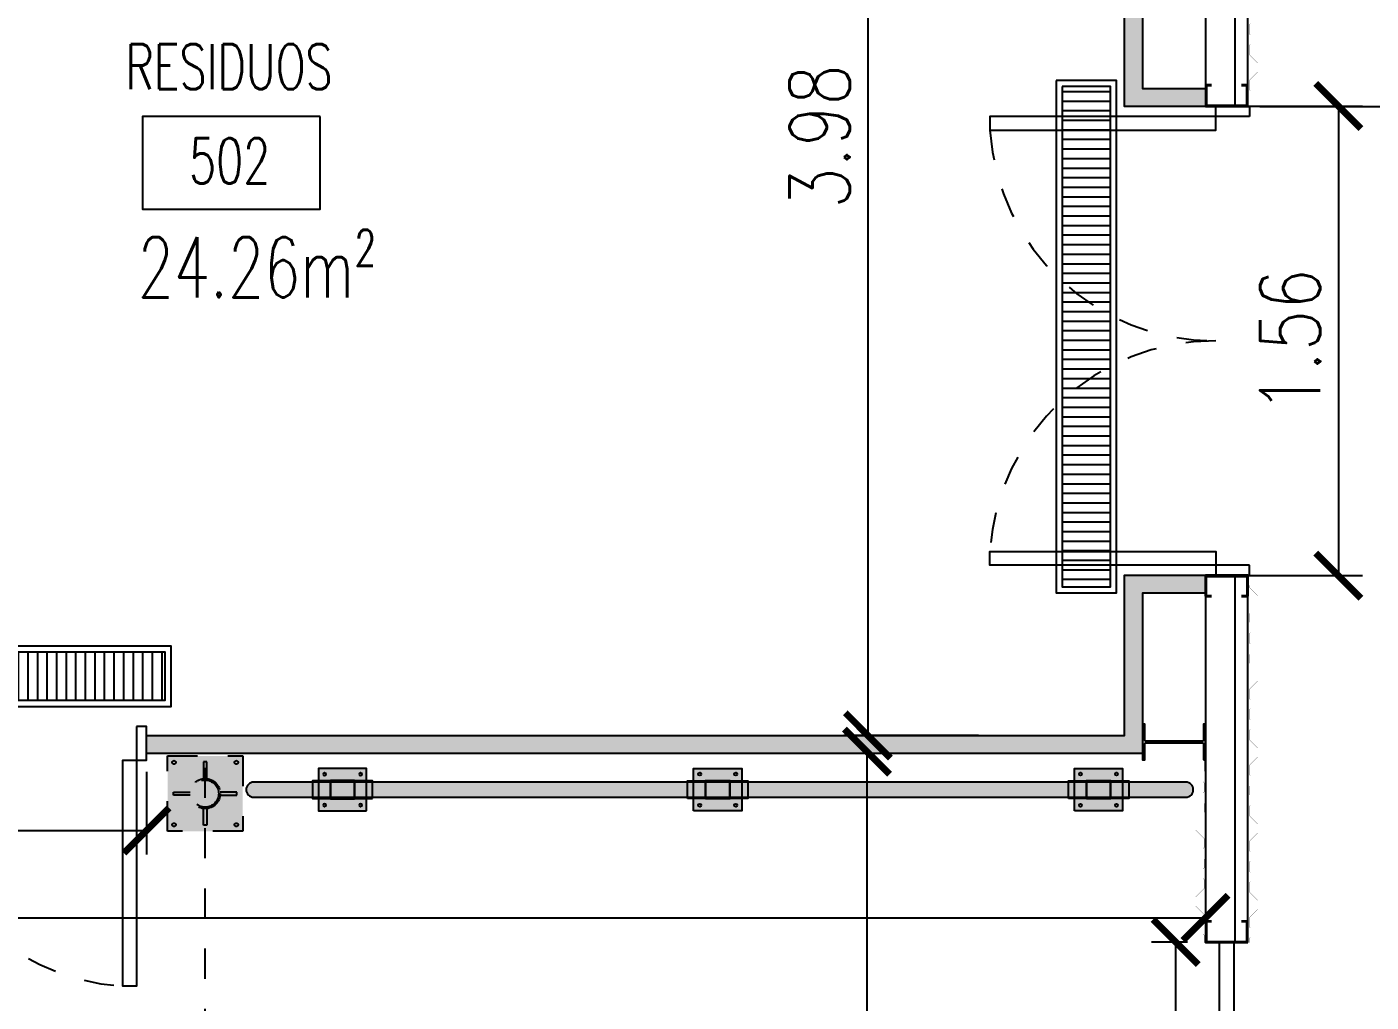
# Model space of a CAD drawing. Header units: millimetres. Extents: x -129 to 3172, y -143 to 919.
# Drawn here: x -30.337 to -25.873, y 36.555 to 39.792 of the extents above; entities that cross this region are included whole.
import ezdxf
from ezdxf.enums import TextEntityAlignment as Align

# ---------------------------------------------------------------- set-up
doc = ezdxf.new("R2010")
doc.units = ezdxf.units.MM
doc.header["$LTSCALE"] = 0.1
for name, pattern in [('DASHED', [0.75, 0.5, -0.25]), ('DASHED2', [0.375, 0.25, -0.125]), ('HIDDEN', [9.525, 6.35, -3.175])]:
    doc.linetypes.add(name, pattern=pattern)
for name, color, linetype in [('A-CAMARA', 160, 'Continuous'), ('A-CHAPA TRAPEZOIDAL', 3, 'Continuous'), ('A-PROYECCION RIELERA', 1, 'DASHED'), ('A-VISTAS', 251, 'Continuous'), ('C-METALICA', 8, 'Continuous'), ('D-PARACHOQUE', 8, 'Continuous'), ('E-REJILLAS', 8, 'Continuous'), ('H-HATCH PANEL  6', 150, 'Continuous'), ('MET-COLUMNA METALICA', 3, 'Continuous'), ('MET-CORREAS DE CV', 1, 'Continuous'), ('MET-LANA VIDRIO', 8, 'Continuous'), ('R-CUADRO REF', 1, 'Continuous'), ('R-NOMBRE LOCAL', 7, 'Continuous'), ('zA-COTAS', 1, 'Continuous'), ('zA-TXT SUPS', 2, 'Continuous')]:
    doc.layers.add(name, color=color, linetype=linetype)
doc.styles.add('ROMANS', font='ROMANS.SHX', dxfattribs={"width": 0.8, "height": 0.2})
doc.styles.add('VAUX', font='romans.shx', dxfattribs={"width": 0.85})
doc.linetypes.add('REFERENCIAL CORTE TRANSVERSAL WM$0$BATTING', pattern='A,0.00254,-2.54,[134,ltypeshp.shx,S=2.54,R=0,X=-2.54,Y=0],-5.08,[134,ltypeshp.shx,S=2.54,R=180,X=2.54,Y=0],-2.54', length=10.16254)
doc.dimstyles.new('COTA 1-125', dxfattribs={"dimtxt": 0.2, "dimasz": 0.15, "dimexe": 0.08, "dimexo": 0.08, "dimgap": 0.06, "dimtad": 1, "dimzin": 0, "dimdsep": 46, "dimtxsty": 'ROMANS', "dimblk": 'ARCHTICK', "dimcen": 0, "dimclrd": 256, "dimclre": 8, "dimclrt": 3, "dimadec": 0, "dimazin": 0, "dimtfac": 1, "dimtofl": 0, "dimtmove": 0, "dimatfit": 3, "dimldrblk": 'ARCHTICK', "dimfxl": 1, "dimtolj": 1, "dimtzin": 0, "dimlwd": -1, "dimlwe": -1, "dimarcsym": 0})

# ---------------------------------------------------------------- blocks, each defined once
blk = doc.blocks.new('1.7')
at = {"layer": 'E-REJILLAS'}
h = blk.add_hatch(dxfattribs=at)
h.set_pattern_fill('LINE', color=256, scale=0.01, angle=180.0044, style=0)
h.set_pattern_definition([(180.0044, (2026.21717, 1175.71681), (2.4e-06, -0.03175), [])])
h.paths.add_polyline_path([(2026.2172, 1174.2568), (2026.3772, 1174.2568), (2026.3772, 1175.9168), (2026.2172, 1175.9168)])
at = {"layer": 'E-REJILLAS', "elevation": -0.0071}
for points in [[(2026.1972, 1174.2368), (2026.1972, 1175.9368), (2026.3972, 1175.9368), (2026.3972, 1174.2368)], [(2026.2172, 1174.2568), (2026.2172, 1175.9168), (2026.3772, 1175.9168), (2026.3772, 1174.2568)]]:
    blk.add_lwpolyline(points, close=True, dxfattribs=at)
blk = doc.blocks.new('P-140')
at = {"layer": 'C-METALICA'}
for points in [[(0.035, 0.1), (0.035, 0.77), (0.075, 0.77), (0.075, 0.1)], [(1.365, 0.1), (1.365, 0.77), (1.325, 0.77), (1.325, 0.1)], [(0.035, 0), (0.035, 0.1), (0.005, 0.1), (0.005, 0)], [(1.365, 0), (1.365, 0.1), (1.395, 0.1), (1.395, 0)]]:
    blk.add_lwpolyline(points, close=True, dxfattribs=at)
at = {"layer": 'C-METALICA', "color": 8, "linetype": 'DASHED2'}
for centre, start, end in [((0.0319, 0.1033), 359.718, 86.3017), ((1.3681, 0.1033), 93.6983, 180.282)]:
    blk.add_arc(centre, 0.6681, start, end, dxfattribs=at)
blk = doc.blocks.new('COL MET 20')
at = {"layer": 'MET-COLUMNA METALICA'}
blk.add_hatch(color=256, dxfattribs=at).paths.add_polyline_path([(-0.0971, -0.0036, -0.414214), (-0.0935, 0), (0.0935, 0, -0.414214), (0.0971, -0.0036), (0.0971, -0.0568), (0.1045, -0.0568), (0.1045, 0.0615), (0.0971, 0.0615), (0.0971, 0.0083, -0.414214), (0.0935, 0.0047), (-0.0935, 0.0047, -0.414214), (-0.0971, 0.0083), (-0.0971, 0.0615), (-0.1045, 0.0615), (-0.1045, -0.0568), (-0.0971, -0.0568)])
blk.add_lwpolyline([(-0.0971, -0.0568), (-0.1045, -0.0568), (-0.1045, 0.0615), (-0.0971, 0.0615), (-0.0971, 0.0083, 0.414214), (-0.0935, 0.0047), (0.0935, 0.0047, 0.414214), (0.0971, 0.0083), (0.0971, 0.0615), (0.1045, 0.0615), (0.1045, -0.0568), (0.0971, -0.0568), (0.0971, -0.0036, 0.414214), (0.0935, 0), (-0.0935, 0, 0.414214), (-0.0971, -0.0036)], format="xyb", close=True, dxfattribs=at)
blk = doc.blocks.new('N Local')
at = {"layer": 'R-CUADRO REF'}
blk.add_lwpolyline([(6337.1934, -934.8286), (6337.93, -934.8286), (6337.93, -935.2124), (6337.1934, -935.2124)], close=True, dxfattribs=at)
at = {"layer": 'R-CUADRO REF', "lineweight": 0, "style": 'VAUX', "width": 0.85}
blk.add_attdef('NUMERO', text='', height=0.1823, dxfattribs=at).set_placement((6337.5847, -935.1061), align=Align.CENTER)
at = {"layer": 'R-NOMBRE LOCAL', "lineweight": 0, "style": 'VAUX', "width": 0.85}
for p in [(6337.5718, -934.4549), (6337.5718, -934.7149)]:
    blk.add_attdef('NOMBRE', text='', height=0.1823, dxfattribs=at).set_placement(p, align=Align.CENTER)
blk = doc.blocks.new('PLT - Parachoque pie')
at = {"layer": 'D-PARACHOQUE'}
h = blk.add_hatch(color=253, dxfattribs=at)
h.paths.add_polyline_path([(0.041, 0.18), (0.099, 0.18), (0.099, 0.12), (0.041, 0.12)])
h.paths.add_polyline_path([(0.04, 0.12), (0.1, 0.12), (0.1, 0.04), (0.04, 0.04)])
h.paths.add_polyline_path([(0.041, 0.04), (0.099, 0.04), (0.099, -0.02), (0.041, -0.02)])
blk.add_hatch(color=254, dxfattribs=at).paths.add_polyline_path([(0, 0.16), (0.14, 0.16), (0.14, 0), (0, 0)])
for points in [[(0.041, 0.18), (0.099, 0.18), (0.099, 0.12), (0.041, 0.12)], [(0, 0.16), (0.14, 0.16), (0.14, 0), (0, 0)], [(0.04, 0.12), (0.1, 0.12), (0.1, 0.04), (0.04, 0.04)], [(0.041, 0.04), (0.099, 0.04), (0.099, -0.02), (0.041, -0.02)]]:
    blk.add_lwpolyline(points, close=True, dxfattribs=at)
for centre in [(0.0184, 0.1398, -0.0122), (0.1216, 0.1398, -0.0122), (0.0184, 0.0202, -0.0122), (0.1216, 0.0202, -0.0122)]:
    blk.add_circle(centre, 0.00498, dxfattribs=at)
blk = doc.blocks.new('PLT - Pie de rielera')
at = {"layer": 'A-PROYECCION RIELERA'}
blk.add_hatch(color=253, dxfattribs=at).paths.add_polyline_path([(-0.125, 0.125), (0.125, 0.125), (0.125, -0.125), (-0.125, -0.125)])
h = blk.add_hatch(color=252, dxfattribs=at)
edge = h.paths.add_edge_path()
edge.add_arc((0, 0), 0.05, 0, 360)
blk.add_lwpolyline([(-0.125, 0.125), (0.125, 0.125), (0.125, -0.125), (-0.125, -0.125)], close=True, dxfattribs=at)
at = {"layer": 'A-PROYECCION RIELERA', "color": 252}
for points in [[(-0.005, 0.0497), (-0.005, 0.105), (0.005, 0.105), (0.005, 0.0497)], [(-0.0497, -0.005), (-0.105, -0.005), (-0.105, 0.005), (-0.0497, 0.005)], [(0.0497, -0.005), (0.105, -0.005), (0.105, 0.005), (0.0497, 0.005)], [(-0.005, -0.0497), (-0.005, -0.105), (0.005, -0.105), (0.005, -0.0497)]]:
    blk.add_lwpolyline(points, dxfattribs=at)
for centre in [(-0.1035, 0.1035), (0.1035, 0.1035), (-0.1035, -0.1035), (0.1035, -0.1035)]:
    blk.add_circle(centre, 0.00588, dxfattribs=at)
at = {"layer": 'A-PROYECCION RIELERA'}
for radius in [0.05, 0.045]:
    blk.add_circle((0, 0), radius, dxfattribs=at)
blk = doc.blocks.new('_ARCHTICK')
at = {"color": 0, "linetype": 'ByBlock', "const_width": 0.15}
blk.add_lwpolyline([(-0.5, -0.5), (0.5, 0.5)], dxfattribs=at)
blk = doc.blocks.new('*D419')
at = {"layer": 'Defpoints', "color": 0, "transparency": 16777216}
for p in [(-27.5316, 41.4167, -0.01), (-27.5443, 37.4408), (-27.0972, 37.4408, 0.0042)]:
    blk.add_point(p, dxfattribs=at)
at = {"layer": 'zA-COTAS', "color": 8, "linetype": 'HIDDEN', "transparency": 16777216}
for p, q in [((-27.6116, 41.4167), (-27.6243, 41.4167)), ((-27.1772, 37.4408), (-27.6243, 37.4408))]:
    blk.add_line(p, q, dxfattribs=at)
at = {"layer": 'zA-COTAS', "transparency": 16777216}
blk.add_line((-27.5443, 41.4167), (-27.5443, 37.4408), dxfattribs=at)
at = {"layer": 'zA-COTAS', "transparency": 16777216, "xscale": 0.15, "yscale": 0.15, "zscale": 0.15}
for p, rotation in [((-27.5443, 41.4167), 90), ((-27.5443, 37.4408), 270)]:
    blk.add_blockref('_ARCHTICK', p, dxfattribs=dict(at, rotation=rotation))
at = {"layer": 'zA-COTAS', "color": 3, "transparency": 16777216, "insert": (-27.7043, 39.4287), "char_height": 0.2, "attachment_point": 5, "rotation": 90, "style": 'ROMANS'}
blk.add_mtext('\\A1;3.98', dxfattribs=at)
blk = doc.blocks.new('*D426')
at = {"layer": 'Defpoints', "color": 0, "transparency": 16777216}
for p in [(-27.5469, 37.3866, 0.0017), (-27.5469, 37.3866), (-27.5469, 33.4266, 0.0017)]:
    blk.add_point(p, dxfattribs=at)
at = {"layer": 'zA-COTAS', "transparency": 16777216}
blk.add_line((-27.5469, 33.4266), (-27.5469, 37.3866), dxfattribs=at)
at = {"layer": 'zA-COTAS', "transparency": 16777216, "xscale": 0.15, "yscale": 0.15, "zscale": 0.15}
for p, rotation in [((-27.5469, 37.3866), 90), ((-27.5469, 33.4266), 270)]:
    blk.add_blockref('_ARCHTICK', p, dxfattribs=dict(at, rotation=rotation))
at = {"layer": 'zA-COTAS', "color": 3, "transparency": 16777216, "insert": (-27.7069, 35.4066), "char_height": 0.2, "attachment_point": 5, "rotation": 90, "style": 'ROMANS'}
blk.add_mtext('\\A1;3.96', dxfattribs=at)
blk = doc.blocks.new('*D427')
at = {"layer": 'Defpoints', "color": 0, "transparency": 16777216}
for p in [(-48.9765, 37.1029), (-26.423, 37.1029, 0.0194), (-26.423, 36.8349)]:
    blk.add_point(p, dxfattribs=at)
at = {"layer": 'zA-COTAS', "color": 8, "linetype": 'HIDDEN', "transparency": 16777216}
for p, q in [((-48.9765, 37.0229), (-48.9765, 36.7549)), ((-26.423, 37.0229), (-26.423, 36.7549))]:
    blk.add_line(p, q, dxfattribs=at)
at = {"layer": 'zA-COTAS', "transparency": 16777216}
blk.add_line((-48.9765, 36.8349), (-26.423, 36.8349), dxfattribs=at)
at = {"layer": 'zA-COTAS', "transparency": 16777216, "xscale": 0.15, "yscale": 0.15, "zscale": 0.15, "rotation": 180}
blk.add_blockref('_ARCHTICK', (-48.9765, 36.8349), dxfattribs=at)
at = {"layer": 'zA-COTAS', "transparency": 16777216, "xscale": 0.15, "yscale": 0.15, "zscale": 0.15}
blk.add_blockref('_ARCHTICK', (-26.423, 36.8349), dxfattribs=at)
at = {"layer": 'zA-COTAS', "color": 3, "transparency": 16777216, "insert": (-37.6997, 36.9949), "char_height": 0.2, "attachment_point": 5, "style": 'ROMANS'}
blk.add_mtext('\\A1;22.55', dxfattribs=at)
blk = doc.blocks.new('*D550')
at = {"layer": 'Defpoints', "color": 0, "transparency": 16777216}
for p in [(-26.4029, 36.7546), (-26.522, 34.0095), (-26.4028, 34.0095)]:
    blk.add_point(p, dxfattribs=at)
at = {"layer": 'zA-COTAS', "color": 8, "linetype": 'HIDDEN', "transparency": 16777216}
for p, q in [((-26.4829, 36.7546), (-26.602, 36.7546)), ((-26.4828, 34.0095), (-26.602, 34.0095))]:
    blk.add_line(p, q, dxfattribs=at)
at = {"layer": 'zA-COTAS', "transparency": 16777216}
blk.add_line((-26.522, 36.7546), (-26.522, 34.0095), dxfattribs=at)
at = {"layer": 'zA-COTAS', "transparency": 16777216, "xscale": 0.15, "yscale": 0.15, "zscale": 0.15}
for p, rotation in [((-26.522, 36.7546), 90), ((-26.522, 34.0095), 270)]:
    blk.add_blockref('_ARCHTICK', p, dxfattribs=dict(at, rotation=rotation))
at = {"layer": 'zA-COTAS', "color": 3, "transparency": 16777216, "insert": (-26.682, 35.382), "char_height": 0.2, "attachment_point": 5, "rotation": 90, "style": 'ROMANS'}
blk.add_mtext('\\A1;2.75', dxfattribs=at)
blk = doc.blocks.new('*D553')
at = {"layer": 'Defpoints', "color": 0, "transparency": 16777216}
for p in [(-26.3606, 39.5297), (-26.3606, 37.9711), (-25.9817, 37.9711)]:
    blk.add_point(p, dxfattribs=at)
at = {"layer": 'zA-COTAS', "color": 8, "linetype": 'HIDDEN', "transparency": 16777216}
for p, q in [((-26.2806, 39.5297), (-25.9017, 39.5297)), ((-26.2806, 37.9711), (-25.9017, 37.9711))]:
    blk.add_line(p, q, dxfattribs=at)
at = {"layer": 'zA-COTAS', "transparency": 16777216}
blk.add_line((-25.9817, 39.5297), (-25.9817, 37.9711), dxfattribs=at)
at = {"layer": 'zA-COTAS', "transparency": 16777216, "xscale": 0.15, "yscale": 0.15, "zscale": 0.15}
for p, rotation in [((-25.9817, 39.5297), 90), ((-25.9817, 37.9711), 270)]:
    blk.add_blockref('_ARCHTICK', p, dxfattribs=dict(at, rotation=rotation))
at = {"layer": 'zA-COTAS', "color": 3, "transparency": 16777216, "insert": (-26.1417, 38.7504), "char_height": 0.2, "attachment_point": 5, "rotation": 90, "style": 'ROMANS'}
blk.add_mtext('\\A1;1.56', dxfattribs=at)
blk = doc.blocks.new('*D556')
at = {"layer": 'Defpoints', "color": 0, "transparency": 16777216}
for p in [(-31.4958, 37.3994, 0.0011), (-29.9397, 37.3994, 0.0011), (-29.9397, 37.1253)]:
    blk.add_point(p, dxfattribs=at)
at = {"layer": 'zA-COTAS', "color": 8, "linetype": 'HIDDEN', "transparency": 16777216}
for p, q in [((-31.4958, 37.3194), (-31.4958, 37.0453)), ((-29.9397, 37.3194), (-29.9397, 37.0453))]:
    blk.add_line(p, q, dxfattribs=at)
at = {"layer": 'zA-COTAS', "transparency": 16777216}
blk.add_line((-31.4958, 37.1253), (-29.9397, 37.1253), dxfattribs=at)
at = {"layer": 'zA-COTAS', "transparency": 16777216, "xscale": 0.15, "yscale": 0.15, "zscale": 0.15, "rotation": 180}
blk.add_blockref('_ARCHTICK', (-31.4958, 37.1253), dxfattribs=at)
at = {"layer": 'zA-COTAS', "transparency": 16777216, "xscale": 0.15, "yscale": 0.15, "zscale": 0.15}
blk.add_blockref('_ARCHTICK', (-29.9397, 37.1253), dxfattribs=at)
at = {"layer": 'zA-COTAS', "color": 3, "transparency": 16777216, "insert": (-30.7178, 37.2853), "char_height": 0.2, "attachment_point": 5, "style": 'ROMANS'}
blk.add_mtext('\\A1;1.56', dxfattribs=at)

msp = doc.modelspace()

# ---------------------------------------------------------------- hatches: boundary and pattern name
at = {"layer": 'D-PARACHOQUE'}
h = msp.add_hatch(color=253, dxfattribs=at)
edge = h.paths.add_edge_path()
edge.add_line((-29.5838, 37.2355), (-26.4883, 37.2355))
edge.add_arc((-26.4883, 37.2605), 0.025, 270, 450)
edge.add_line((-26.4883, 37.2855), (-29.5838, 37.2855))
edge.add_arc((-29.5838, 37.2605), 0.025, 90, 270)
at = {"layer": 'H-HATCH PANEL  6'}
h = msp.add_hatch(color=256, dxfattribs=at)
h.paths.add_polyline_path([(-31.4958, 37.3805), (-32.8538, 37.3805), (-32.8538, 41.4767), (-26.6316, 41.4767), (-26.6316, 39.5884), (-26.4226, 39.5884), (-26.4226, 39.5284), (-26.6916, 39.5284), (-26.6916, 41.4167), (-32.7941, 41.4167), (-32.7935, 37.4406), (-31.4958, 37.4406)])
h.paths.add_polyline_path([(-26.4226, 37.9123), (-26.6316, 37.9123), (-26.6316, 37.3805), (-29.9397, 37.3805), (-29.9397, 37.4408), (-26.6916, 37.4408), (-26.6916, 37.9723), (-26.4226, 37.9723)], flags=17)

# ---------------------------------------------------------------- linework, layer by layer
at = {"layer": 'A-CAMARA', "ltscale": 5}
for points in [[(-31.4958, 37.3805), (-32.8538, 37.3805), (-32.8538, 41.4767), (-26.6316, 41.4767), (-26.6316, 39.5884), (-26.4226, 39.5884), (-26.4226, 39.5284), (-26.6916, 39.5284), (-26.6916, 41.4167), (-32.7941, 41.4167), (-32.7935, 37.4406), (-31.4958, 37.4406), (-31.4958, 37.3805)], [(-26.4226, 37.9123), (-26.6316, 37.9123), (-26.6316, 37.3805), (-29.9397, 37.3805), (-29.9397, 37.4408), (-26.6916, 37.4408), (-26.6916, 37.9723), (-26.4226, 37.9723), (-26.4226, 37.9123)]]:
    msp.add_lwpolyline(points, dxfattribs=at)
at = {"layer": 'A-CHAPA TRAPEZOIDAL', "elevation": -0.0006}
for points in [[(-26.2738, 39.5647, 0.0006, 0.0006, 0), (-26.2738, 39.5804, 0.0006, 0.0006, 0), (-26.2778, 39.5844, 0.0006, 0.0006, 0), (-26.2778, 39.6144, 0.0006, 0.0006, 0), (-26.2495, 39.6427, 0.0006, 0.0006, 0), (-26.2495, 39.6727, 0.0006, 0.0006, 0), (-26.2778, 39.701, 0.0006, 0.0006, 0), (-26.2778, 39.731, 0.0006, 0.0006, 0), (-26.2738, 39.735, 0.0006, 0.0006, 0), (-26.2738, 39.765, 0.0006, 0.0006, 0), (-26.2778, 39.769, 0.0006, 0.0006, 0), (-26.2778, 39.799, 0.0006, 0.0006, 0), (-26.2738, 39.803, 0.0006, 0.0006, 0), (-26.2738, 39.833, 0.0006, 0.0006, 0), (-26.2778, 39.837, 0.0006, 0.0006, 0), (-26.2778, 39.867, 0.0006, 0.0006, 0), (-26.2495, 39.8953, 0.0006, 0.0006, 0), (-26.2495, 39.9253, 0.0006, 0.0006, 0), (-26.2778, 39.9536, 0, 0, 0)], [(-26.2778, 36.9216, 0.0006, 0.0006, 0), (-26.2778, 36.9516, 0.0006, 0.0006, 0), (-26.2738, 36.9556, 0.0006, 0.0006, 0), (-26.2738, 36.9862, 0.0006, 0.0006, 0), (-26.2778, 36.9902, 0.0006, 0.0006, 0), (-26.2778, 37.0202, 0.0006, 0.0006, 0), (-26.2738, 37.0242, 0.0006, 0.0006, 0), (-26.2738, 37.0542, 0.0006, 0.0006, 0), (-26.2778, 37.0582, 0.0006, 0.0006, 0), (-26.2778, 37.0882, 0.0006, 0.0006, 0), (-26.2495, 37.1165, 0.0006, 0.0006, 0), (-26.2495, 37.1465, 0.0006, 0.0006, 0), (-26.2778, 37.1747, 0.0006, 0.0006, 0), (-26.2778, 37.2047, 0.0006, 0.0006, 0), (-26.2738, 37.2087, 0.0006, 0.0006, 0), (-26.2738, 37.2387, 0.0006, 0.0006, 0), (-26.2778, 37.2427, 0.0006, 0.0006, 0), (-26.2778, 37.2727, 0.0006, 0.0006, 0), (-26.2738, 37.2767, 0.0006, 0.0006, 0), (-26.2738, 37.3067, 0.0006, 0.0006, 0), (-26.2778, 37.3107, 0.0006, 0.0006, 0), (-26.2778, 37.3407, 0.0006, 0.0006, 0), (-26.2495, 37.369, 0.0006, 0.0006, 0), (-26.2495, 37.399, 0.0006, 0.0006, 0), (-26.2778, 37.4273, 0.0006, 0.0006, 0), (-26.2778, 37.4573, 0.0006, 0.0006, 0), (-26.2738, 37.4613, 0.0006, 0.0006, 0), (-26.2738, 37.4913, 0.0006, 0.0006, 0), (-26.2778, 37.4953, 0.0006, 0.0006, 0), (-26.2778, 37.5253, 0.0006, 0.0006, 0), (-26.2738, 37.5293, 0.0006, 0.0006, 0), (-26.2738, 37.5593, 0.0006, 0.0006, 0), (-26.2778, 37.5633, 0.0006, 0.0006, 0), (-26.2778, 37.5933, 0.0006, 0.0006, 0), (-26.2495, 37.6216, 0.0006, 0.0006, 0), (-26.2495, 37.6516, 0.0006, 0.0006, 0), (-26.2778, 37.6799, 0.0006, 0.0006, 0), (-26.2778, 37.7099, 0.0006, 0.0006, 0), (-26.2738, 37.7139, 0.0006, 0.0006, 0), (-26.2738, 37.7439, 0.0006, 0.0006, 0), (-26.2778, 37.7479, 0.0006, 0.0006, 0), (-26.2778, 37.7779, 0.0006, 0.0006, 0), (-26.2738, 37.7819, 0.0006, 0.0006, 0), (-26.2738, 37.8119, 0.0006, 0.0006, 0), (-26.2778, 37.8159, 0.0006, 0.0006, 0), (-26.2778, 37.8459, 0.0006, 0.0006, 0), (-26.2495, 37.8742, 0.0006, 0.0006, 0), (-26.2495, 37.9042, 0.0006, 0.0006, 0), (-26.2778, 37.9324, 0.0006, 0.0006, 0), (-26.2778, 37.939, 0.0006, 0.0006, 0)], [(-26.4274, 37.3588, 0.0006, 0.0006, 0), (-26.4274, 37.3212, 0.0006, 0.0006, 0), (-26.4314, 37.3172, 0.0006, 0.0006, 0), (-26.4314, 37.2872, 0.0006, 0.0006, 0), (-26.4274, 37.2832, 0.0006, 0.0006, 0), (-26.4274, 37.2532, 0.0006, 0.0006, 0), (-26.4314, 37.2492, 0.0006, 0.0006, 0), (-26.4314, 37.2192, 0.0006, 0.0006, 0), (-26.4274, 37.2152, 0.0006, 0.0006, 0), (-26.4274, 37.1852, 0.0006, 0.0006, 0), (-26.4557, 37.1569, 0.0006, 0.0006, 0), (-26.4557, 37.1269, 0.0006, 0.0006, 0), (-26.4274, 37.0986, 0.0006, 0.0006, 0), (-26.4274, 37.0686, 0.0006, 0.0006, 0), (-26.4314, 37.0646, 0.0006, 0.0006, 0), (-26.4314, 37.0346, 0.0006, 0.0006, 0), (-26.4274, 37.0306, 0.0006, 0.0006, 0), (-26.4274, 37.0006, 0.0006, 0.0006, 0), (-26.4314, 36.9966, 0.0006, 0.0006, 0), (-26.4314, 36.9666, 0.0006, 0.0006, 0), (-26.4274, 36.9626, 0.0006, 0.0006, 0), (-26.4274, 36.9326, 0.0006, 0.0006, 0), (-26.4557, 36.9044, 0.0006, 0.0006, 0), (-26.4557, 36.8744, 0.0006, 0.0006, 0), (-26.4274, 36.8461, 0, 0, 0)], [(-26.2778, 36.7529, 0.0006, 0.0006, 0), (-26.2778, 36.767, 0.0006, 0.0006, 0), (-26.2738, 36.771, 0.0006, 0.0006, 0), (-26.2738, 36.801, 0.0006, 0.0006, 0), (-26.2778, 36.805, 0.0006, 0.0006, 0), (-26.2778, 36.835, 0.0006, 0.0006, 0), (-26.2495, 36.8633, 0.0006, 0.0006, 0), (-26.2495, 36.8933, 0.0006, 0.0006, 0), (-26.2778, 36.9216, 0, 0, 0)]]:
    msp.add_lwpolyline(points, format="xyseb", dxfattribs=at)
at = {"layer": 'A-CHAPA TRAPEZOIDAL', "const_width": 0.0006, "elevation": -0.0006}
msp.add_lwpolyline([(-26.4274, 36.8461), (-26.4274, 36.8161), (-26.4314, 36.8121), (-26.4314, 36.7815), (-26.4274, 36.7775), (-26.4274, 36.7529)], dxfattribs=at)
at = {"layer": 'A-PROYECCION RIELERA'}
msp.add_lwpolyline([(-29.7449, 33.2329), (-29.7449, 37.3805)], dxfattribs=at)
at = {"layer": 'A-VISTAS'}
msp.add_line((-26.2426, 39.5284, 0.0004), (-24.7429, 39.5284, 0.0012), dxfattribs=at)
at = {"layer": 'C-METALICA'}
msp.add_lwpolyline([(-26.3276, 34.0129), (-26.3276, 36.7529), (-26.3776, 36.7529), (-26.3776, 34.0129)], close=True, dxfattribs=at)
at = {"layer": 'D-PARACHOQUE'}
msp.add_lwpolyline([(-29.5838, 37.2355), (-26.4883, 37.2355, 1), (-26.4883, 37.2855), (-29.5838, 37.2855, 1), (-29.5838, 37.2355), (-29.5838, 37.2355)], format="xyb", dxfattribs=at)
at = {"layer": 'MET-COLUMNA METALICA'}
for points in [[(-26.4033, 39.5997), (-26.4196, 39.5997, 0.414214), (-26.4226, 39.5967), (-26.4226, 39.5327, 0.414214), (-26.4196, 39.5297), (-26.2856, 39.5297, 0.414214), (-26.2826, 39.5327), (-26.2826, 39.5967, 0.414214), (-26.2856, 39.5997), (-26.3028, 39.5997)], [(-26.4033, 39.5972), (-26.4196, 39.5972, 0.414214), (-26.4201, 39.5967), (-26.4201, 39.5327, 0.414214), (-26.4196, 39.5322), (-26.2856, 39.5322, 0.414214), (-26.2851, 39.5327), (-26.2851, 39.5967, 0.414214), (-26.2856, 39.5972), (-26.3028, 39.5972)], [(-26.4033, 37.9011), (-26.4196, 37.9011, -0.414214), (-26.4226, 37.9041), (-26.4226, 37.9681, -0.414214), (-26.4196, 37.9711), (-26.2856, 37.9711, -0.414214), (-26.2826, 37.9681), (-26.2826, 37.9041, -0.414214), (-26.2856, 37.9011), (-26.3028, 37.9011)], [(-26.4033, 37.9036), (-26.4196, 37.9036, -0.414214), (-26.4201, 37.9041), (-26.4201, 37.9681, -0.414214), (-26.4196, 37.9686), (-26.2856, 37.9686, -0.414214), (-26.2851, 37.9681), (-26.2851, 37.9041, -0.414214), (-26.2856, 37.9036), (-26.3028, 37.9036)], [(-26.4033, 36.8246), (-26.4196, 36.8246, 0.414214), (-26.4226, 36.8216), (-26.4226, 36.7576, 0.414214), (-26.4196, 36.7546), (-26.2856, 36.7546, 0.414214), (-26.2826, 36.7576), (-26.2826, 36.8216, 0.414214), (-26.2856, 36.8246), (-26.3028, 36.8246)], [(-26.4033, 36.8221), (-26.4196, 36.8221, 0.414214), (-26.4201, 36.8216), (-26.4201, 36.7576, 0.414214), (-26.4196, 36.7571), (-26.2856, 36.7571, 0.414214), (-26.2851, 36.7576), (-26.2851, 36.8216, 0.414214), (-26.2856, 36.8221), (-26.3028, 36.8221)]]:
    msp.add_lwpolyline(points, format="xyb", dxfattribs=at)
at = {"layer": 'MET-CORREAS DE CV'}
for points in [[(-26.2826, 39.5284), (-26.2826, 41.638), (-26.4226, 41.638), (-26.4226, 39.5284)], [(-26.2826, 36.7529), (-26.2826, 37.9723), (-26.4226, 37.9723), (-26.4226, 36.7529)]]:
    msp.add_lwpolyline(points, close=True, dxfattribs=at)
at = {"layer": 'MET-LANA VIDRIO', "linetype": 'REFERENCIAL CORTE TRANSVERSAL WM$0$BATTING', "ltscale": 0.025}
for points in [[(-41.4432, 41.7338), (-26.3251, 41.7338), (-26.3251, 39.5297)], [(-26.3251, 37.9711), (-26.3251, 36.7571)]]:
    msp.add_lwpolyline(points, dxfattribs=at)

# ---------------------------------------------------------------- block references
ref = msp.add_blockref('N Local', (5040.3915, 787.3575, 0.0053), dxfattribs=dict(xscale=-0.7999999999999545, yscale=0.8000000000000114, zscale=0.8))
ref.add_attrib('NUMERO', '502', dxfattribs={"layer": 'R-CUADRO REF', "lineweight": 0, "height": 0.15, "style": 'VAUX', "width": 0.7}).set_placement((-29.6637, 39.2726, 0.0053), align=Align.CENTER)
ref.add_attrib('NOMBRE', 'RESIDUOS', dxfattribs={"layer": 'R-NOMBRE LOCAL', "lineweight": 0, "height": 0.15, "style": 'VAUX', "width": 0.7}).set_placement((-29.6659, 39.5856, 0.0053), align=Align.CENTER)
at = {"xscale": -1}
for name, p, rotation in [('1.7', (-2053.1158, 1213.8509, 0.0222), 180), ('1.7', (-1205.7941, -1988.6601, 0.002), 270), ('PLT - Parachoque pie', (-29.3688, 37.1905, 0.0086), 270)]:
    msp.add_blockref(name, p, dxfattribs=dict(at, rotation=rotation))
msp.add_blockref('COL MET 20', (-26.5271, 37.4164, 0.0193), dxfattribs=at)
at = {"rotation": 89.99999999999999}
for name, p in [('PLT - Pie de rielera', (-29.7449, 37.2475)), ('PLT - Parachoque pie', (-27.9629, 37.1905)), ('PLT - Parachoque pie', (-26.698, 37.1905, 0.0086))]:
    msp.add_blockref(name, p, dxfattribs=at)
at = {"layer": 'C-METALICA', "xscale": 1.119501890094398, "yscale": 1.119501890094398, "zscale": 1.119501890094398}
for p, rotation in [((-26.277, 37.9667, 0.0194), 89.99999999999999), ((-29.9341, 37.47, 0.0011), 180)]:
    msp.add_blockref('P-140', p, dxfattribs=dict(at, rotation=rotation))

# ---------------------------------------------------------------- texts
at = {"layer": 'zA-TXT SUPS', "insert": (-31.7815, 39.0942, 0.029), "char_height": 0.2, "width": 4.465041, "attachment_point": 1, "line_spacing_factor": 0.999789, "style": 'VAUX'}
msp.add_mtext('\\pi1.81252;{\\W0.7;24.26m²}', dxfattribs=at)

# ---------------------------------------------------------------- dimensions: what is measured, and where the dimension line sits
at = {"layer": 'zA-COTAS'}
for base, p1, p2, picture, middle in [((-27.5443, 37.4408, 0.0153), (-27.5316, 41.4167, 0.0053), (-27.0972, 37.4408, 0.0194), '*D419', (-27.7043, 39.4287, 0.0153)), ((-25.9817, 37.9711), (-26.3606, 39.5297), (-26.3606, 37.9711), '*D553', (-26.1417, 38.7504)), ((-27.5469, 37.3866, 0.0236), (-27.5469, 33.4266, 0.0252), (-27.5469, 37.3866, 0.0252), '*D426', (-27.7069, 35.4066, 0.0236)), ((-26.522, 34.0095), (-26.4029, 36.7546), (-26.4028, 34.0095), '*D550', (-26.682, 35.382))]:
    dim = msp.add_linear_dim(base=base, p1=p1, p2=p2, angle=90, dimstyle='COTA 1-125', dxfattribs=at)
    dim.commit()
    dim.dimension.update_dxf_attribs({"geometry": picture, "text_midpoint": middle})
for base, p1, p2, picture, middle in [((-29.9397, 37.1253), (-31.4958, 37.3994, 0.0011), (-29.9397, 37.3994, 0.0011), '*D556', (-30.7178, 37.2853)), ((-26.423, 36.8349, 0.0219), (-48.9765, 37.1029, 0.0219), (-26.423, 37.1029, 0.0413), '*D427', (-37.6997, 36.9949, 0.0219))]:
    dim = msp.add_linear_dim(base=base, p1=p1, p2=p2, dimstyle='COTA 1-125', dxfattribs=at)
    dim.commit()
    dim.dimension.update_dxf_attribs({"geometry": picture, "text_midpoint": middle})

doc.saveas('drawing.dxf')
